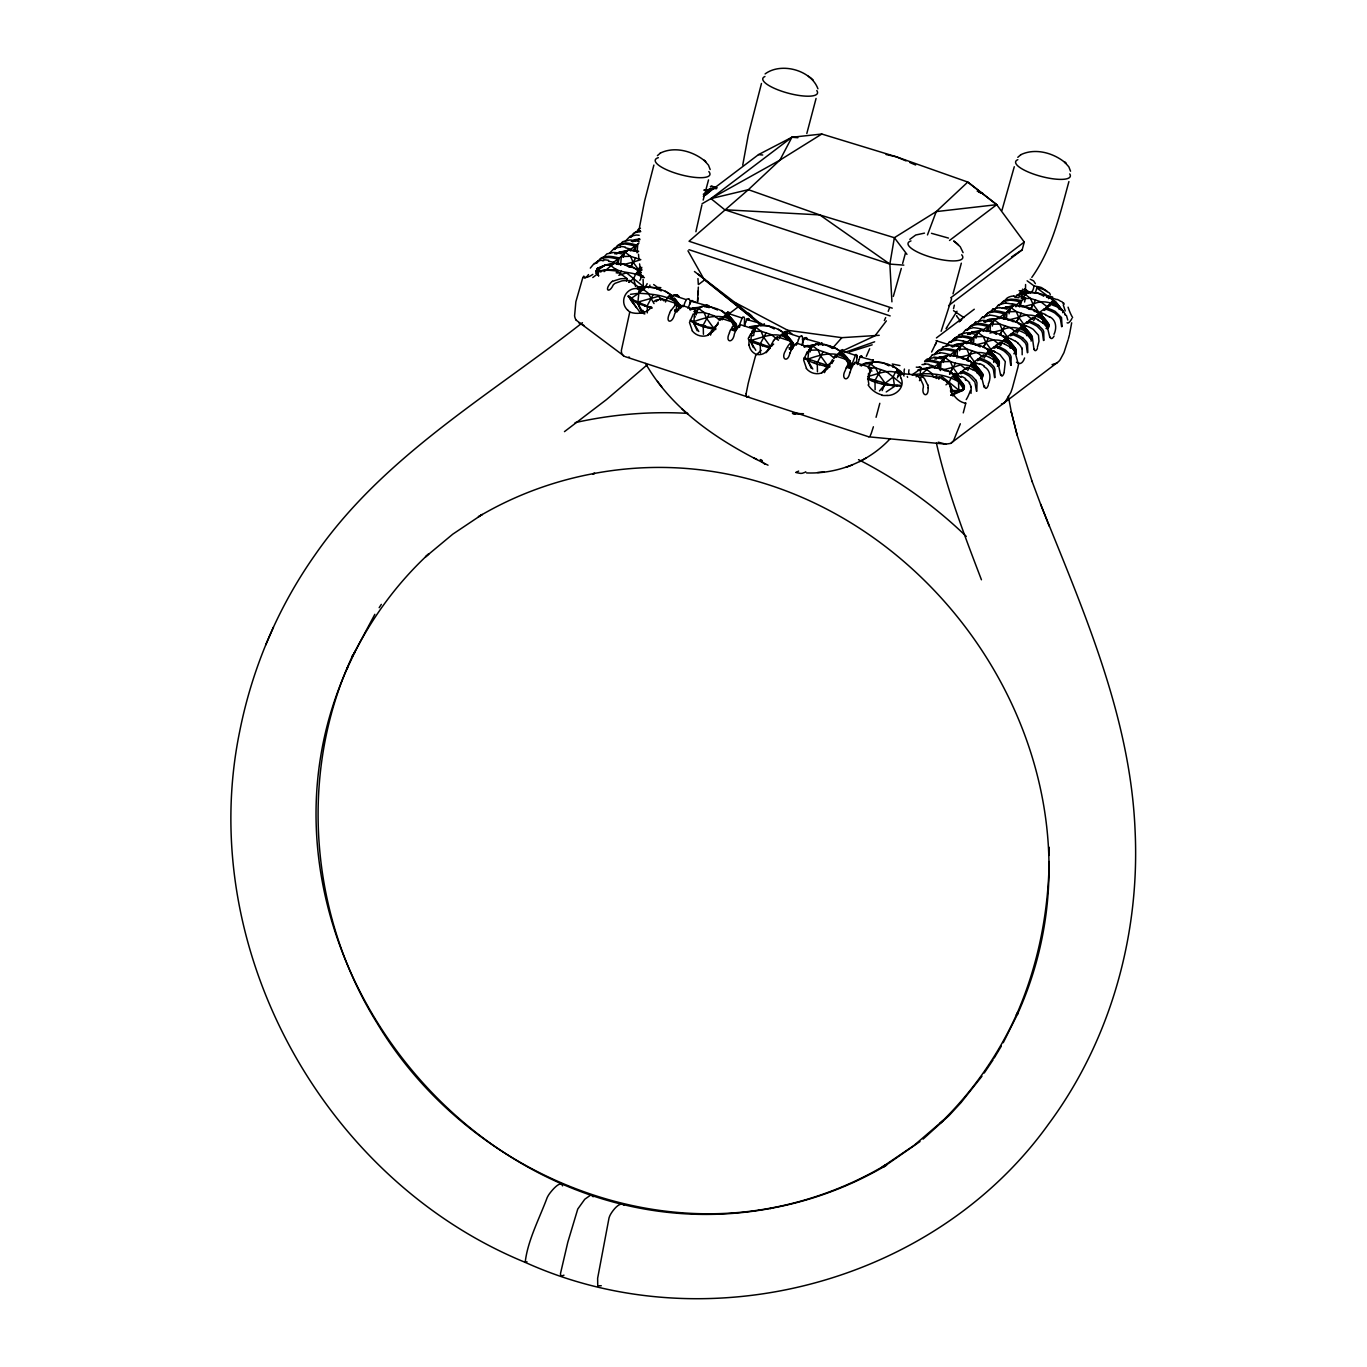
<?xml version="1.0" encoding="UTF-8"?>
<svg xmlns="http://www.w3.org/2000/svg" width="1367" height="1367" viewBox="0 0 1367 1367"><rect width="100%" height="100%" fill="white"/><g stroke="black" fill="none" stroke-linecap="round" stroke-linejoin="round"><path stroke-width="1.5" d="M697.922 297.921L697.495 301.987L698.332 287.087M1049.155 861.535C1048.301 914.164 1037.638 966.794 1016.382 1015.015L1017.27 1012.998C998.799 1054.333 972.484 1092.096 939.898 1123.52L943.23 1120.376L913.993 1145.443L882.125 1167.076L886.055 1164.701C847.147 1187.923 803.711 1203.336 758.907 1210.085L761.094 1209.761C610.605 1233.171 454.664 1152.654 377.241 1023.353C309.352 914.472 298.126 771.808 352.823 655.169L351.917 657.219L374.848 614.313M698.144 294.691L698.315 290.846M690.062 303.97L690.164 301.902A10.03 2.631 -71.7 0 0 690.027 300.484L688.968 298.98M901.007 385.357L890.122 384.657L867.874 378.181L868.865 384.4M620.618 265.352L621.284 256.569L625.3 252.348L628.222 250.127L637.552 250.93L628.222 250.127L614.825 253.869M637.09 252.861L637.757 244.078M642.08 313.282L637.757 303.525L638.833 293.256L645.737 286.916C655.562 287.138 665.439 290.009 673.042 296.4L665.319 291.154M697.204 330.763L693.701 323.039L694.778 312.718L701.732 306.242C715.761 306.037 729.551 312.787 736.608 325.192L735.378 329.464L732.268 330.37M753.337 347.594L750.722 341.801L751.799 331.48L758.736 325.004C772.782 324.799 786.572 331.549 793.629 343.954L793.287 346.432L789.272 349.132L792.382 348.226L793.424 346.552L791.305 342.502L792.057 341.647L777.362 336.812L776.148 337.854M802.668 339.289L802.634 345.168M811.229 368.287L807.726 360.563L808.803 350.242L815.757 343.766C829.786 343.561 843.576 350.311 850.633 362.716L849.403 366.988L846.293 367.894M922.212 377.053L922.469 373.533L929.406 367.108C943.452 366.886 957.259 373.601 964.333 386.007C964.384 392.021 955.003 390.706 950.988 390.176L949.159 382.264L951.295 377.446L954.217 375.224L956.763 376.506L964.333 386.007L964.128 388.587L963.103 390.244L951.569 395.388M940.411 370.542L941.094 361.759L948.049 355.335C962.078 355.147 975.867 361.93 982.907 374.353L980.925 378.762L982.565 376.814M956.883 358.069L957.583 349.269L964.521 342.844C978.567 342.673 992.339 349.439 999.38 361.862L997.397 366.288L999.174 364.459L998.183 360.563L991.844 352.344L984.12 347.081M973.509 343.818L974.056 336.778L981.01 330.353C995.039 330.165 1008.829 336.948 1015.869 349.371L1014.622 353.609L1015.835 351.285M989.998 331.327L990.545 324.287L997.5 317.862C1011.529 317.674 1025.318 324.457 1032.358 336.88L1031.111 341.118M1006.471 318.836L1007.018 311.796L1013.972 305.371C1027.95 305.285 1041.825 311.932 1048.831 324.389L1048.626 326.986L1046.849 328.798L1048.916 325.483M736.42 327.79L736.71 326.286M982.326 377.702L980.822 372.029L975.372 364.818L967.648 359.572L963.615 359.213L957.378 356.172L948.049 355.335L934.635 359.025M1015.664 351.951L1015.954 350.465M843.046 351.302L842.67 349.576M746.126 393.73L748.142 383.683A107.856 21.24 -71.8 0 1 749.338 378.932L754.738 358.752A114.042 22.47 -71.8 0 1 755.678 355.437L761.094 350.328M562.555 1185.89C560.795 1179.328 550.696 1191.631 548.509 1195.151A11.397 1.982 -67 0 0 547.193 1197.543C539.435 1218.475 527.525 1240.894 525.201 1262.356C704.654 1343.71 933.695 1284.655 1048.66 1123.947C1110.722 1040.219 1140.078 934.327 1135.088 830.606C1130.389 715.676 1082.698 609.272 1040.595 504.167L1049.292 526.312M680.698 306.977L680.407 308.464L680.612 305.9L674.307 297.989M598.558 275.792L596.2 270.563L600.506 267.351C613.407 260.072 630.204 263.575 641.311 272.751L633.587 267.488L629.572 267.146L623.318 264.087L613.988 263.267L604.111 271.64M742.742 165.082L748.33 134.701L761.47 83.472M856.989 357.18L856.545 362.067L857.707 364.305M639.414 227.674L644.592 201.086L653.887 165.065M1022.174 354.771L1022.123 349.081M729.055 314.359L728.867 312.154M891.916 301.834L889.866 264.087L894.36 237.704L936.241 211.595L967.785 182.067L996.731 204.674L1024.259 242.062L1022.174 249.853L948.595 305.61M873.086 361.742L873.359 359.794M965.854 403.009L963.257 412.885M695.888 231.724L701.886 205.033M971.014 393.388L971.202 387.391M773.654 344.091L770.475 346.637L767.81 346.364L749.099 339.614L748.86 345.168M660.757 300.347L661.098 298.809M720.734 319.588L720.956 318.614M726.441 314.256L726.68 313.265M953.517 308.72L954.354 305.149M721.315 310.429L726.253 315.094M784.145 333.275L784.385 332.284M776.917 338.64L777.259 337.171M834.639 357.812L835.032 356.223M898.119 376.079L898.717 373.618M672.906 295.631L672.274 298.228A5.656 2.854 -66.2 0 1 671.863 299.322M840.654 350.841L840.004 353.421M881.988 395.319L882.894 395.439A31.27 26.161 -60.1 0 0 887.098 395.405M893.112 365.365L892.685 367.091M892.839 366.476C883.663 361.418 870.13 360.17 860.014 365.536M616.654 271.537L616.295 272.99M641.106 277.228L640.764 278.492A5.331 5.041 -21.2 0 1 639.773 280.338M641.14 277.074L641.431 275.963M806.82 133.505L816.065 98.458M1069.524 334.488L1071.677 322.817M613.561 262.515L613.27 263.677M956.234 377.087L955.977 378.078A5.656 5.331 49.9 0 1 955.482 379.274M956.627 375.583L956.37 376.591M630.819 249.512L630.477 250.793M638.167 269.128L637.876 270.273M879.818 403.299L876.059 417.311M934.874 366.766L934.532 368.065M950.407 354.993L950.065 356.291M966.777 343.766L967.153 342.314M973.048 365.638A5.519 5.314 8.8 0 0 973.253 365.006L973.577 363.707M973.919 362.426L973.629 363.554M983.488 330.062L983.249 331.036M990.118 350.174L989.776 351.439M999.943 317.469L999.653 318.596M1006.334 339.033L1006.078 339.99A5.571 5.331 10.7 0 1 1005.719 340.998M1006.71 337.598L1006.368 338.862M1039.416 313.829L1039.757 312.565M1069.319 335.325L1068.413 338.657M703.168 200.078L704.483 195.088M989.657 351.917L989.435 352.72A5.605 5.365 28.7 0 1 989.23 353.37M1015.903 306.806L1016.382 305.029M1023.268 325.038L1022.636 327.431M626.462 281.004L627.094 278.629L616.79 270.991L610.929 270.427A37.148 35.781 -85.3 0 0 605.923 270.324M629.247 282.405L629.743 280.577L624.736 280.628A41.369 33.133 -53.4 0 0 621.831 280.901L615.167 283.277A9.996 7.877 -52.1 0 0 613.287 284.849C609.477 293.358 604.163 290.71 610.297 283.311A10.065 8.339 -55 0 1 612.484 281.226M639.619 273.212L640.029 271.708L633.075 262.122L630.495 256.295L625.3 252.348L619.576 251.887L616.346 253.732L619.935 252.895M649.957 285.088L649.906 285.259A5.656 4.579 -52.6 0 1 648.556 287.805M705.816 190.047L708.533 179.897M681.586 307.285L682.082 305.456L697.204 310.429L694.761 312.394M694.761 302.039L692.095 300.518A65.975 17.686 -70.6 0 0 691.48 300.672L689.669 303.952A5.656 1.589 -70.3 0 1 687.874 308.241M753.918 330.558L754.977 329.447L740.265 324.611L739.53 327.362M747.134 318.989L745.613 322.356M796.243 345.219L796.773 343.202L811.297 347.987L809.384 349.491M807.401 339.563A9.996 2.238 -70.3 0 0 807.367 339.084L806.564 337.683A40.685 8.834 -71.5 0 0 804.719 338.008L803.147 341.101M854.426 364.374L854.973 362.358L871.138 367.808M859.142 359.333L860.39 356.257A62.164 7.792 -73.1 0 1 860.868 355.916L861.449 355.745M871.599 364.305L872.283 361.947M950.988 390.176L950.578 391.697L958.421 391.714L963.103 390.244L963.496 388.724L954.217 375.224L949.023 371.277C941.504 370.303 934.43 365.297 926.501 368.612M952.867 391.509L953.107 390.637M956.797 391.526L957.037 390.637M951.039 395.234L958.421 391.714L958.814 390.193L958.472 381.188L952.748 376.335M960.796 383.956L961.189 382.435L959.754 381.786M960.01 391.15L960.232 390.279M962.026 384.571L962.248 383.7M963.137 384.708L963.94 387.527M962.351 390.415L962.59 389.544M963.598 386.365L963.838 385.494M963.769 389.356L964.418 387.1M1021.422 294.623A5.331 5.041 -20.9 0 1 1021.559 293.939L1022.106 292.384L1028.514 291.598M1019.85 293.102L1024.02 292.213M1021.73 295.016L1025.421 293.273L1025.575 284.524M1027.249 291.837L1021.61 294.93M1056.947 306.037L1059.989 307.558L1060.809 309.694L1059.579 309.079L1059.989 307.558C1051.206 293.649 1031.179 288.796 1016.399 295.289M1061.749 310.497L1061.048 308.822M1062.723 312.65L1063.133 311.129L1055.563 301.629L1047.823 296.4M596.166 263.096L601.275 258.363L608.127 257.406A41.147 39.592 26.4 0 1 612.177 257.85L617.969 258.978L617.183 261.917A5.639 5.434 20 0 0 617.115 264.429M618.038 253.049L624.018 254.382L619.336 257.936L618.55 260.875A5.656 5.434 29.2 0 0 618.909 264.6M614.21 249.443L617.149 245.992A10.013 9.347 53.7 0 1 619.183 244.796L624.531 243.992A42.531 39.831 56.9 0 1 631.776 245.189L635.074 246.009L634.288 248.931A5.656 5.348 53.6 0 0 634.117 250.845M638.987 243.036L636.441 244.966L635.655 247.905A5.656 5.28 58.6 0 0 635.621 250.759M628.444 296.622L628.683 295.733L634.339 300.484L652.059 308.19L637.757 303.525L631.093 299.663L627.931 296.126M630.033 298.399L630.272 297.51M632.545 300.296L632.784 299.407M641.789 267.317L641.396 268.769A5.656 5.434 29.2 0 1 638.081 272.341M635.894 302.227L636.133 301.355M639.944 304.14L640.183 303.252M644.54 305.952L644.78 305.063M649.479 307.575L649.701 306.686M670.907 310.599L674.563 306.003A46.41 12.406 -70.5 0 1 675.315 305.371L677.451 302.363L675.247 299.39M676.58 306.84L677.366 303.901L661.15 298.57L659.595 299.253M674.7 311.505L678.869 309.386M678.271 304.499L675.999 301.714M676.289 310.975L677.776 309.882M679.86 306.276L679.399 304.636L680.288 308.327M680.202 307.421L680.1 305.388M691.856 321.741L690.284 319.981L693.701 323.039L702.826 326.628L715.693 329.584M695.888 323.654L692.095 320.852M698.161 324.475L696.128 322.783M700.485 325.466L698.332 323.808M705.423 327.089L705.662 326.217L700.724 324.594M708.003 327.721L705.662 326.217M710.567 328.49L710.806 327.602L715.932 328.695M710.464 335.12L713.454 327.892L718.239 324.047M733.071 323.125L733.464 321.604L729.055 315.674L726.509 314.41L723.57 316.648L722.152 319.861M720.084 319.417L721.041 318.272L735.549 323.056L734.763 325.995A5.656 1.077 -71.9 0 0 734.267 329.669M733.583 329.943L736.591 327.123M734.626 329.635L734.865 328.746M736.215 326.713L736.112 324.663L736.471 327.174M735.378 329.464L735.771 327.943L726.509 314.41M736.044 328.541L736.283 327.67M742.418 317.434L739.086 325.842A39.335 6.972 -72.2 0 0 736.881 328.729L735.275 331.788A9.996 1.623 -71.4 0 0 734.387 333.873C733.02 344.006 724.544 342.485 729.5 332.813M749.099 339.614L750.722 341.801L770.065 348.158L770.475 346.637L763.538 337.051L760.992 331.224L755.797 327.243L750.073 326.747L759.42 325.671M752.909 342.416L753.149 341.545M757.506 344.228L757.728 343.356M762.427 345.851L762.666 344.98M767.57 347.252L767.81 346.364M790.075 341.87L790.485 340.366L786.059 334.437L778.336 329.191M791.715 342.929L791.271 344.587M792.245 343.322L789.032 339.7M791.63 348.397L791.869 347.508M792.894 344.313L792.433 342.656M792.382 348.226L792.792 346.705L790.792 343.681L792.792 346.705M793.219 345.475L793.116 343.425M793.065 347.303L793.714 345.048M801.865 336.077A40.344 8.732 -71.4 0 0 800.02 336.453L798.379 339.734M806.103 358.376L829.957 366.219L829.718 367.108L816.851 364.152L807.726 360.563L804.309 357.505M809.913 361.178L810.153 360.307M814.51 362.99L814.749 362.118M819.448 364.613L819.687 363.742M824.591 366.014L824.831 365.126M824.489 372.644L827.479 365.399L833.853 360.29M847.096 360.632L847.489 359.128L843.08 353.199L835.34 347.953L831.324 347.611L825.087 344.587L818.167 344.467M847.608 367.467L850.735 363.81M833.494 357.932L835.117 355.83L850.257 360.803L849.471 363.742A5.656 0.871 -72.1 0 0 848.787 367.552M848.651 367.159L848.89 366.271M849.403 366.988L849.796 365.467L840.534 351.934L837.595 354.173L836.177 357.385M850.445 365.314L850.137 362.187M850.069 366.066L850.308 365.194M857.16 355.471L855.998 354.463A65.975 8.236 -72.9 0 0 855.674 354.702L850.616 367.928M867.874 378.181L867.635 379.069L874.572 382.042L884.791 384.81L900.768 386.229M905.381 253.305L902.647 263.421M872.231 380.88L872.471 379.992M877.153 382.504L877.392 381.615M882.296 383.888L882.535 383.016M882.159 390.62L885.201 383.29L893.164 376.95L895.3 372.166L898.222 369.996L903.245 374.49M887.422 384.998L887.661 384.127M892.326 385.784L892.566 384.896M896.837 386.195L897.077 385.323M920.674 377.822L921.324 375.447L939.419 377.172L942.461 379.137M961.326 263.182L953.021 293.802M938.155 366.236L938.873 363.502L935.934 362.614A61.071 55.107 69.4 0 0 932.926 361.879L929.799 361.366A24.486 22.094 69.4 0 0 928.945 361.298L924.588 361.691L926.023 359.965M940.103 358.513L944.119 359.521L940.257 362.46L939.471 365.382A5.639 5.007 70.9 0 0 940.035 369.774M934.191 354.685L936.463 352.037A10.065 9.501 40.6 0 1 938.907 350.516L944.324 349.627A41.762 39.609 48.5 0 1 951.671 350.755L954.781 351.439L953.995 354.361A5.656 5.383 46.2 0 0 953.858 356.257M956.763 346.124L960.557 347.064L956.148 350.413L955.362 353.335A5.656 5.331 52.2 0 0 955.379 356.172M1014.28 166.74L1001.96 210.347M960.574 373.721L961.069 371.892L966.127 374.319A41.147 37.131 69.5 0 1 969.511 376.318L974.859 382.008L976.482 391.252M961.702 373.601L962.436 370.85L967.135 367.296L972.706 369.756M961.035 336.914A41.403 38.977 53.9 0 1 968.297 338.145L971.39 338.862L970.604 341.784A5.656 5.348 51.8 0 0 970.45 343.681M959.583 334.505L966.572 332.779A38.959 36.994 55 0 1 972.962 333.719L976.961 334.642L972.757 337.82L971.971 340.742A5.656 5.28 57 0 0 972.074 343.903M977.695 360.751L978.191 358.906L981.421 360.187M967.101 329.977L970.006 326.576A9.996 9.415 48.3 0 1 972.04 325.397L977.439 324.543A41.523 39.216 51.9 0 1 984.736 325.688L987.828 326.405L987.042 329.327A5.656 5.383 47.9 0 0 986.906 331.532M978.909 360.256L979.558 357.881L983.625 354.805L989.571 357.402M988.409 328.285L989.195 325.363L993.331 322.219L989.435 321.313A39.916 38.396 53.6 0 0 982.856 320.339L975.782 322.219M994.048 348.346L994.544 346.517L997.739 347.816M983.659 317.674L986.786 313.863A10.013 9.347 53.4 0 1 988.802 312.684L994.151 311.881A41.283 38.669 56.9 0 1 1001.362 313.094L1004.437 313.812L1003.651 316.734A5.656 5.348 53.5 0 0 1003.549 319.28M995.261 347.867L995.911 345.492L1000.183 342.246L1004.181 343.903M1006.334 308.549L1010.093 309.523L1005.787 312.787L1005.001 315.709A5.656 5.28 58.6 0 0 1005.172 319.195M1010.589 335.821L1011.084 333.992L1014.28 335.274A42.65 40.275 51.9 0 1 1021.012 338.726L1025.096 342.724A10.082 9.381 52.8 0 1 1026.344 345.509L1027.352 352.737M1009.512 300.176A40.685 39.13 26.3 0 1 1017.099 301.167L1020.329 301.765L1019.543 304.687A5.639 5.434 20 0 0 1019.423 306.909M1011.751 335.513L1012.434 332.95L1016.775 329.669L1021.405 331.549A37.866 36.191 49.5 0 1 1026.805 334.334M1021.935 297.015L1025.626 297.75L1021.696 300.723L1020.91 303.645A5.656 5.434 29.2 0 0 1021.029 306.789M1026.942 323.432L1027.437 321.587L1030.598 322.92A43.026 40.292 56.9 0 1 1037.263 326.405L1041.295 330.455A10.065 9.279 57.3 0 1 1042.508 333.258L1043.517 340.503M1050.3 294.691A10.065 8.134 -48.2 0 0 1049.326 292.88L1043.089 289.223A45.897 36.704 -53.2 0 0 1041.5 288.796L1036.784 287.941L1035.998 290.863A5.656 4.579 -52.3 0 1 1034.819 293.153M1028.052 323.313L1028.804 320.561L1032.974 317.4L1038.236 319.741M1068.909 181.589C1059.852 214.602 1052.077 249.102 1031.795 277.416M1044.046 310.463L1044.542 308.634L1050.044 310.685A37.866 36.431 26.3 0 1 1054.88 313.06L1059.186 316.888A10.167 9.672 30.7 0 1 1060.519 319.605L1061.629 326.713M1045.379 309.591L1045.909 307.592L1049.822 304.619M596.097 271.401L597.413 268.257L605.342 264.976L612.536 264.361M598.678 275.844L596.166 272.494L596.576 270.991L605.342 264.976L611.066 265.471C618.978 274.357 631.964 270.854 641.226 276.51M597.003 269.777L597.413 268.257L600.506 267.351M598.25 274.818L596.678 273.007L596.747 269.145M597.926 268.957L598.165 268.069M597.379 273.793L596.918 272.136M623.215 257.338L623.882 254.928M639.636 287.053L637.381 287.771L643.327 286.455L643.088 279.244M641.55 286.899L639.466 287.719M644.523 287.412L644.746 286.54M706.329 194.336L707.081 191.636M688.78 298.929L687.652 298.929A62.164 16.626 -70.5 0 0 686.764 299.134L684.952 302.397A5.656 1.333 -70.6 0 1 683.244 306.669M916.18 376.831L916.676 375.002L898.785 373.311L899.657 374.917M920.521 378.386L920.572 378.198A5.656 3.007 -85 0 1 919.444 380.675M943.315 362.46L943.931 360.187M954.354 376.796L957.139 376.694M979.37 372.285L979.78 370.765L978.328 370.098M981.523 373.721L980.822 372.029M982.172 374.712L981.711 373.054M981.66 378.591L982.07 377.087L972.826 363.537L969.904 365.758L967.768 370.577M982.497 375.874L982.412 373.823M982.702 376.933L982.993 375.447M995.842 359.794L996.253 358.274L994.8 357.624M997.073 360.427L997.295 359.538M998.645 362.221L998.183 360.563M998.132 366.117L998.542 364.596L989.298 351.046L986.376 353.267L984.24 358.103M998.969 363.383L998.884 361.349M998.799 365.211L999.465 362.956M1011.05 346.005L1012.725 345.783L1015.869 349.371L1015.715 351.353M1014.673 348.072L1015.459 350.892M1013.887 353.78L1015.032 352.105L1010.025 344.552L1005.787 338.555L1000.61 334.59M1015.134 349.73L1015.356 348.841M1015.288 352.72L1015.527 351.832M1027.13 280.799L1034.136 285.976L1033.349 288.915A5.656 4.409 -53.7 0 1 1030.325 292.948L1024.652 288.779M1028.804 334.812L1027.779 332.625L1030.274 334.556L1028.804 334.812L1029.214 333.292L1024.806 327.345L1017.099 322.099C1009.564 321.091 1002.524 316.067 994.561 319.348M1030.274 334.556L1031.521 339.614L1022.277 326.064L1019.355 328.285L1017.202 333.104M1031.607 337.239L1031.162 335.581M1031.948 338.401L1031.846 336.35M1033.999 349.491L1032.444 337.974M1045.277 322.322L1045.687 320.801L1041.278 314.871L1033.572 309.608L1029.539 309.267L1023.285 306.208L1013.972 305.371L1002.148 308.412M1044.251 320.151L1046.746 322.065L1048.626 326.986M1047.447 323.757L1046.746 322.065M1048.079 324.748L1047.635 323.09M1047.583 328.644L1047.993 327.123L1038.749 313.573L1035.827 315.794L1033.691 320.63M1048.421 325.91L1048.318 323.876M1048.25 327.738L1048.489 326.867M639.107 291.017L639.841 288.437M920.452 370.542L921.17 368.013M901.297 268.428L893.317 296.4M960.283 348.038L959.754 350.003A5.588 5.4 24.9 0 0 959.634 350.67M966.896 368.167L966.589 369.278M976.79 335.274L976.209 337.41A5.588 5.383 20.7 0 0 976.021 338.23M983.129 356.616L983.386 355.642M993.16 322.868L992.579 325.004A5.553 5.365 3.2 0 0 992.374 326.047M999.943 343.1L999.636 344.228M1009.923 310.155L1009.29 312.462A5.622 5.434 23.1 0 0 1009.085 313.778M1016.552 330.524L1016.228 331.651M1032.427 319.365L1032.786 318.067M696.367 313.351L697.102 310.839M1025.404 298.536L1024.823 300.689A5.656 5.314 -1.4 0 0 1024.618 302.004M1049.719 306.242L1050.044 305.063M1022.226 291.427L1021.798 292.982M1068.105 339.785L1063.97 352.652L1060.126 359.829A12.576 11.876 -21.5 0 1 1056.435 363.195L1053.718 364.22M870.301 370.594L870.95 368.406M657.254 288.266L656.997 289.189M1046.934 296.109L1046.575 297.374M951.62 298.724L941.145 331.275M960.335 423.787L953.636 440.55A12.576 9.945 83.9 0 1 950.595 443.421L945.674 444.138L938.258 442.19M938.804 379.291L939.317 377.548M704.723 306.105L704.535 306.755M754.874 329.806L754.123 332.352A5.588 1.863 -68.9 0 0 753.849 335.257M760.975 324.765L760.633 325.893M873.393 426.777L871.497 432.655A12.593 2.136 -77.8 0 1 870.181 435.748M818.235 345.185L818.543 344.211M811.195 348.312L810.426 350.892A5.536 2.392 -66 0 0 810.118 351.985M868.455 375.224L869.839 371.499M1027.796 352.447L1027.574 343.937A9.996 9.501 51.9 0 0 1026.463 341.699L1023.131 338.298M728.867 315.128L728.44 316.204M849.83 372.371C848.172 383.05 840.397 379.052 845.302 370.337A10.03 1.418 -73.8 0 1 846.088 368.236L848.036 364.135A40.378 5.041 -72.9 0 1 848.975 362.614L850.257 360.803M888.225 311.368L889.49 307.934M1004.147 372.097L1005.309 361.623L999.995 354.685A37.866 35.149 55.5 0 0 994.715 351.832L990.204 349.798L994.544 346.517M927.475 234.919L936.241 211.595L996.731 204.674L967.785 182.067L896.41 156.829L821.789 134.034L791.903 137.264L758.514 154.608L703.322 196.438M872.83 360.256L859.826 356.77M988.29 384.127C991.126 378.249 990.648 369.961 984.086 366.732M582.41 322.697C489.762 395.439 383.426 456.014 315.059 554.865C277.843 607.614 252.177 668.309 239.652 731.601C195.413 946.716 322.68 1179.413 525.201 1262.356L526.996 1261.758M1054.008 334.334C1056.862 328.439 1056.418 320.151 1049.873 316.888M1037.399 347.269L1038.971 341.323L1038.527 335.599A9.091 9.073 -76.1 0 0 1038.356 335.103L1033.315 329.43A34.278 32.261 48.4 0 0 1029.402 327.209L1023.37 324.68L1027.437 321.587M955.823 339.477L958.882 335.035M850.804 369.808L853.264 364.818A46.41 5.81 -73.1 0 1 853.726 364.1L854.973 362.358M789.989 352.703C788.161 363.4 780.215 359.401 785.512 350.67A9.996 2.324 -72.2 0 1 786.435 348.602L788.195 345.68A39.335 8.51 -71.4 0 1 790.707 342.861L791.92 341.767M669.693 313.094C664.704 323.398 672.479 323.945 674.597 314.154A10.03 2.529 -69.7 0 1 675.64 312.154L678.476 308.327M866.336 356.326L869.668 348.739M273.434 627.214L265.676 644.985M1044.781 309.95L1053.017 300.347L1059.288 309.335M1062.056 326.474L1061.527 317.537L1055.153 311.42A41.147 39.558 26.2 0 0 1051.445 309.66L1045.909 307.592M628.923 282.337L633.707 278.509L635.843 273.673L638.765 271.452L643.02 277.45M779.156 338.623L780.591 335.411L783.53 333.172L787.785 339.153L793.629 343.954M1043.927 340.263L1043.756 331.685A10.013 9.449 57.2 0 0 1042.662 329.43L1038.595 325.431M665.473 302.022L667.609 297.237L670.531 295.067L679.792 308.583L674.785 301.03L669.078 296.161M884.329 320.579L885.662 317.622M870.694 370.918L871.958 370.987M931.611 352.037L937.13 340.759M935.37 344.638L936.053 343.134M1017.509 1014.16L1003.241 1042.696M730.559 330.233L732.456 326.781M1018.364 1012.349L1017.424 1014.331C1140.129 742.947 885.731 417.858 592.629 473.751L594.833 473.375C553.84 480.808 514.197 495.486 478.382 516.777L482.226 514.453L452.75 534.189L425.496 556.882L428.794 553.806C398.258 582.137 372.986 616.004 354.309 653.204L355.266 651.188L346.671 669.488L347.611 667.506C224.923 938.89 479.304 1263.979 772.423 1208.086L770.219 1208.462C811.195 1201.029 850.838 1186.351 886.653 1165.06L882.809 1167.401L920.008 1141.548M621.284 256.569L630.495 256.295L640.781 259.662L633.075 262.122L630.597 267.231L635.638 257.987M966.332 369.449L960.574 364.921L952.867 367.364L949.552 374.182L955.448 363.229L969.904 365.758L982.907 374.353M999.38 361.862C991.776 353.848 979.695 349.559 969.34 354.89L966.845 359.982L971.92 350.738M1015.869 349.371C1008.248 341.357 996.184 337.068 985.829 342.382L983.334 347.491L988.392 338.247M1032.358 336.88C1024.737 328.866 1012.657 324.577 1002.319 329.891L999.824 335L1004.882 325.756M1048.831 324.389C1041.21 316.375 1029.129 312.086 1018.791 317.417L1016.296 322.509L1021.354 313.265M1063.218 312.223L1063.133 311.129C1055.495 303.132 1043.397 298.86 1033.042 304.226L1030.581 309.335L1035.605 300.074M832.452 359.675L827.616 368.782L820.969 373.174A14.217 13.926 75.2 0 1 806.308 368.475M939.983 350.806L942.786 347.218A9.159 7.484 4.6 0 1 943.35 346.945M797.884 137.725L791.903 137.264L779.908 160.144L748.381 189.671L689.036 241.258L892.258 308.139M770.92 345.338L773.483 340.844M718.324 322.116L713.523 331.156L706.91 335.599A14.217 13.773 82.2 0 1 692.283 330.917M791.151 350.174L793.253 346.774M972.467 326.183L975.081 322.749M946.032 328.729L946.648 327.619M770.287 346.517L766.887 351.097A11.226 10.816 65 0 1 757.045 354.463L756.635 354.343M603.086 257.85L606.948 253.835L613.236 252.536A35.098 34.175 64.6 0 1 618.055 252.912M946.767 327.431L957.003 311.232M750.944 334.676L751.577 333.633M619.678 245.24L622.378 242.027A9.091 7.758 7.6 0 1 622.737 241.686L629.811 239.994A34.278 32.586 52 0 1 634.185 240.507L639.09 241.515M994.134 1058.109L1001.293 1046.165M989.998 312.547L992.22 309.779A9.774 8.441 18.8 0 1 992.835 308.976M984.24 317.742L984.838 316.768M614.86 249.46L618.106 245.291A10.065 9.432 63.8 0 1 620.533 243.753L625.881 242.95A43.026 40.275 56.8 0 1 633.143 244.163L636.441 244.966M630.375 237.192L633.331 233.723A9.996 9.415 48.6 0 1 635.365 232.527L639.824 231.672M631.024 237.209L634.271 233.039A10.082 9.535 59.2 0 1 636.732 231.484L640.269 230.681M950.748 342.365L953.243 339.324A10.082 9.449 46.2 0 1 955.67 337.82L961.035 336.965M951.381 342.382L951.979 341.442M709.114 314.137L703.236 325.124L703.424 334.266M766.118 332.899L760.257 343.886L760.428 353.028M823.139 351.661L817.261 362.648L817.449 371.79M935.096 377.702L936.822 374.951M967.733 329.994L970.963 325.893A10.082 9.535 59.9 0 1 973.389 324.355L978.806 323.518M596.798 263.13L600.113 258.91A10.167 9.842 34.5 0 1 602.642 257.304L608.247 256.33A37.866 36.413 26.3 0 1 613.595 256.825L619.336 257.936M619.661 273.896L621.387 271.144M653.153 294.691L647.292 305.593L647.292 312.906M880.844 369.62L874.983 380.522L875.119 389.749M934.874 354.634L938.223 350.67A10.013 9.518 52.2 0 1 940.257 349.474L945.691 348.602A41.283 39.13 48.3 0 1 953.038 349.73L956.148 350.413M994.339 309.933L998.115 305.302M379.172 607.683L381.325 604.368M985.129 316.307L987.743 313.163A10.065 9.432 64.4 0 1 990.152 311.642L995.518 310.856A41.762 39.096 56.8 0 1 1002.729 312.052L1005.787 312.787M1004.437 301.458L1006.522 298.963M999.072 305.542L1003.07 301.646L1009.512 300.227M984.257 1072.992L993.108 1059.818M625.078 241.481L630.084 236.303L636.356 235.021A37.866 35.713 45.1 0 1 639.158 235.278M609.357 253.408L614.347 248.23L620.447 247.068M636.851 231.792L638.423 229.912M945.93 346.295L949.296 342.297M962.129 334.009L965.495 330.011M978.413 321.672L982.053 317.452M590.305 268.103L594.286 263.353M952.252 340.998L954.986 337.957A9.996 9.432 57.4 0 1 957.02 336.76L962.402 335.94M929.184 358.632L931.952 355.454M1000.627 304.192L1002.78 301.782A10.167 9.842 34.6 0 1 1005.292 300.159L1010.897 299.185A24.486 23.547 26.3 0 1 1011.802 299.202L1015.203 299.51A61.071 58.713 26.2 0 1 1018.483 300.056L1021.696 300.723M981.967 1076.222L961.052 1102.588L948.971 1115.643L923.101 1139.104M994.886 377.548L994.971 369.312A10.065 9.672 46.6 0 0 993.706 366.527L989.52 362.614M886.38 320.886L875 335.821L842.465 350.943M976.773 391.235L976.978 382.931A10.167 9.347 70.2 0 0 975.816 380.077M909.841 239.328L915.736 235.004L924.502 233.125M651.717 307.182L647.001 311.403M753.661 330.848L752.534 332.249A26.4 4.391 -70.9 0 0 751.918 333.189M774.474 339.58L775.841 338.145M879.494 390.945L884.791 384.81M707.798 335.445L713.061 329.396M766.135 352.703L770.065 348.158M821.823 372.969L827.069 366.92M807.384 351.422L803.625 359.982L806.462 368.355M693.274 313.88L689.481 322.509L692.368 330.848M832.315 348.431L841.884 337.666L879.22 335.308M657.424 155.633L660.466 153.001M1017.8 157.325L1020.841 154.676M705.833 194.815L712.788 188.39L716.513 188.714M867.84 366.8L873.428 361.845L882.757 362.699L888.977 365.775L887.884 364.391M735.549 323.056L734.369 324.304A40.207 7.108 -72.1 0 0 732.473 326.696M740.265 324.611L739.342 325.568A16.9 3.896 -66.9 0 1 733.806 330.797M1010.982 365.365L1011.136 357.06A10.082 9.637 52.8 0 0 1009.905 354.258L1005.77 350.311A42.65 40.139 53.8 0 0 999.072 346.842M765.11 73.921C781.018 62.011 811.092 69.922 817.927 88.804M890.31 438.568C869.036 461.653 837.886 474.059 806.581 472.931M795.423 344.381L796.619 343.322M959.19 321.877L960.369 320.818M656.109 301.56L657.1 300.757M647.48 364.613L606.367 399.677L564.468 431.63M1004.967 402.24L1010.794 392.517A107.856 101.688 52.8 0 0 1012.417 387.801L1017.834 367.62A114.042 107.532 52.8 0 0 1018.5 364.288L1018.723 363.041L1016.399 362.272M960.659 320.544L961.804 319.519M709.063 189.449L710.054 188.646M945.981 384.828L949.159 382.264L958.814 390.193M597.311 274.084L592.782 277.518M708.721 189.723L707.32 190.833M583.282 277.125L582.94 277.364A24.726 12.542 -61.5 0 0 592.817 274.374M1047.959 307.387L1040.748 301.765L1030.462 298.399L1021.269 298.655L1028.206 292.23L1037.536 293.034L1043.79 296.058L1042.679 294.708M1012.725 345.783L1008.316 339.836L1005.787 338.555L1002.865 340.776L1000.729 345.612L993.536 339.939L983.266 336.538L978.088 332.574L972.347 332.078L967.597 334.044M614.056 261.934L617.969 258.978M635.074 246.009L630.905 249.17L625.385 247.769M703.304 194.302L704.518 193.379M704.757 193.191L706.722 191.705M621.079 264.6L622.258 263.694M637.398 252.229L638.697 251.238M702.074 203.751L710.96 198.608L791.903 137.264M640.457 267.163L638.252 268.838L641.789 270.102M698.469 284.575L705.218 279.449M729.875 313.18L738.334 306.772M949.518 240.455L996.731 204.674M950.68 297.835L1024.259 242.062M936.429 337.922L974.278 309.232M938.873 363.502L934.943 366.476L931.611 365.467M954.781 351.439L950.492 354.702L946.648 353.814A38.293 37.046 52.9 0 0 939.949 352.686M971.39 338.862L967.238 342.006L963.308 340.998M987.828 326.405L983.625 329.584L979.643 328.61M1004.437 313.812L1000.029 317.161L996.082 316.204A37.49 35.149 47.7 0 0 989.605 315.111M1020.329 301.765L1016.467 304.704L1012.281 303.713M957.156 374.848L961.069 371.892M978.191 358.906L974.005 362.084L979.473 364.288M1011.084 333.992L1006.796 337.222L1010.674 338.828M1044.542 308.634L1039.86 312.172L1045.567 314.547M951.329 442.891L1057.323 362.563M632.562 241.805L639.517 238.695M1016.057 296.383L1019.56 293.973L1026.754 293.341M930.073 367.774L920.76 368.851L912.011 374.883C929.816 372.046 950.304 373.994 964.333 386.007M861.278 365.946L864.764 363.554L871.975 362.921M985.334 321.98L988.837 319.57L998.149 318.528M968.844 334.471L972.347 332.078L981.01 330.353L990.323 331.19L996.56 334.231L995.466 332.882M952.372 346.962L955.875 344.569L964.521 342.844L973.851 343.681L980.071 346.722M918.094 376.489L922.469 373.533M886.209 391.953L894.565 386.365L893.164 376.95L885.97 371.311L875.717 367.928L870.523 364.015L864.764 363.554L861.535 365.45M680.612 305.9C669.676 295.204 653.187 294.127 638.833 293.256L631.503 298.143L631.093 299.663L640.149 312.633M1011.529 256.945L1022.174 249.853M727.5 312.445L726.748 312.975L741.683 317.896M841.474 349.952L840.739 350.482L855.11 355.215M682.082 305.456L680.082 306.892A40.378 10.833 -70.6 0 0 678.476 308.31M965.427 403.299L965.529 403.231A24.726 19.668 -86.5 0 1 953.79 395.131M582.855 277.433L575.866 301.782L574.584 315.811A12.576 11.876 -21.5 0 0 576.139 320.186M612.519 281.312L620.396 278.817A45.897 36.704 -53.1 0 1 622.139 278.68L627.094 278.629M821.789 134.034L779.908 160.144L710.96 198.608L724.749 209.749L889.866 264.087L903.826 265.13M932.807 354.771L939.949 352.959M982.565 317.076L989.623 315.316M966.247 329.447L973.27 327.704A38.959 36.465 50.9 0 1 979.643 328.644M950.031 341.733L956.985 340.041A39.916 36.704 52.3 0 1 963.291 341.118M658.04 300.108L659.287 299.407M943.264 346.859L950.219 345.168A37.49 35.491 58.4 0 1 956.558 346.261M993.006 309.164L999.892 307.524M926.946 359.231L933.866 357.573M660.261 153.121C674.956 145.825 693.992 151.395 705.782 161.819L704.056 160.195L708.482 165.168L710.174 169.525M1020.636 154.796C1035.332 147.516 1054.384 153.087 1066.157 163.51L1064.449 161.887L1068.857 166.859L1070.549 171.217M761.932 323.774L746.399 319.434M632.818 241.241L639.653 239.071M563.973 1275.189L561.564 1276.043L560.59 1274.915A11.397 2.238 -71.8 0 1 560.521 1273.395L567.801 1242.244L577.763 1209.043L584.768 1199.252L590.698 1195.066L593.039 1195.869A11.397 2.238 -71.8 0 1 593.141 1196.808M967.528 334.437L972.347 332.078L979.541 331.463M936.156 358.872L939.402 357.043L946.579 356.445M865.943 458.133L859.758 461.568M601.275 1285.749L597.738 1285.766L597.635 1278.282L609.033 1217.894A11.397 2.495 -76.6 0 1 610.007 1215.383C612.177 1211.042 619.815 1200.756 624.258 1205.113M600.557 271.965L601.446 271.555M1045.994 328.439L1047.088 327.926M950.817 395.029L958.421 391.714M631.315 241.378L636.048 239.396L639.876 239.703M917.599 370.167L927.954 368.219M814.288 344.894L803.933 346.825L816.424 344.433L812.852 345.253M984.086 321.553L988.837 319.57L996.03 318.972M951.124 346.535L955.875 344.569L963.069 343.954M785.461 331.515L784.521 331.942L799.165 336.812M713.044 330.182L711.421 330.746M712.685 186.971L713.352 186.749A16.284 10.885 76.6 0 1 716.359 187.211M597.328 261.49L598.216 261.2M852.461 464.934L845.968 467.326M845.062 352.31L874.641 341.801M925.151 360.922L930.329 360.256M785.598 331.463L787.7 331.668M819.875 342.844L803.881 338.367M984.018 321.946L990.972 320.168M705.902 305.337L690.455 301.03M936.173 378.488L941.966 376.626L949.159 382.264M618.807 275.297L626.53 272.853L643.327 286.455M849.505 351.934L872.163 344.826M677.605 310.548L678.63 310.258M624.172 264.429L633.041 262.122M694.111 321.518C708.157 316.546 725.484 311.727 736.608 325.192M751.132 340.28C763.076 337.581 776.576 330.216 787.785 339.153L782.061 334.283M808.136 359.043C822.182 354.07 839.509 349.251 850.633 362.716M1022.379 306.977L1033.025 304.209L1030.462 298.399L1025.284 294.452L1019.56 293.973M638.167 302.004L658.279 296.383L664.037 300.894M867.635 376.472C878.383 374.165 890.481 367.433 900.682 375.019M1008.111 320.134L1018.757 317.4L1024.567 325.414M989.862 333.07L1002.284 329.891L1008.094 337.888M975.149 345.116L985.812 342.382L991.605 350.396M958.66 357.607L969.323 354.873L975.115 362.887M943.965 369.637L952.85 367.364L958.643 375.361M1053.359 364.323L1052.043 364.596M710.96 198.608L748.381 189.671L819.756 214.909L894.36 237.704L906.97 254.365M1018.125 295.409L1028.873 292.897M693.445 308.976L689.857 309.813L693.069 307.985L702.399 306.909M941.538 357.641L945.11 356.821M575.08 422.659C611.972 414.372 650.043 411.194 687.806 413.381M709.866 190.594L704.142 190.098L713.437 189.039M638.816 288.283L645.737 286.916L655.066 287.771L661.286 290.846L660.193 289.462M732.49 329.498L733.754 329.276M846.515 367.022L847.779 366.8M636.8 288.522C625.659 287.907 619.012 301.834 627.538 310.07M637.005 288.488L639.927 288.112L629.743 280.577M674.563 295.016L673.094 295.272L685.738 299.476M630.443 294.332L638.833 293.256M596.576 270.991L616.244 269.453L617.935 273.332M640.662 268.906L638.936 269.026M675.025 294.964L676.152 294.93M887.098 395.49C895.727 395.781 905.159 387.339 901.212 378.471M619.576 251.887L626.769 251.238M644.284 287.993L637.107 288.625L642.832 289.086L648.026 292.999L654.041 303.577M700.263 307.37L689.908 309.301L693.069 307.985L698.793 308.481L703.988 312.462L714.24 315.828L719.999 320.356M750.09 326.747L757.267 326.132M817.586 472.486L824.267 471.94M704.142 190.098L711.318 189.5M1012.503 306.481L1005.309 307.097L1011.033 307.592L1016.228 311.556L1026.497 314.957L1032.239 319.485M694.778 312.718L703.988 312.462L706.534 318.289L713.454 327.892M751.799 331.48L760.992 331.224L771.244 334.59L778.438 340.246M808.803 350.242L818.013 349.986L828.265 353.352L834.024 357.881M868.353 368.133L875.717 367.928L878.28 373.721L885.201 383.29M1007.018 311.796L1016.228 311.556L1018.757 317.4M990.545 324.287L999.755 324.047L1010.025 327.448L1015.766 331.976M974.056 336.778L983.266 336.538L985.812 342.382M957.583 349.269L966.777 349.029L977.046 352.43L982.805 356.958M941.094 361.759L950.304 361.52L955.448 363.229M1005.975 302.91L998.867 304.704A9.654 8.561 -65.3 0 0 998.252 305.473M602.488 260.687L603.667 260.721M629.452 357.18L628.649 357.146M796.893 413.603L803.471 413.705M705.868 306.96L711.062 307.062L715.744 309.335M761.146 325.705L768.083 325.824L774.32 328.849L773.209 327.516M794.842 413.483L799.712 413.654M724.749 209.749L819.756 214.909L889.866 264.087M675.093 310.001L676.511 310.087M1020.09 292.23L1022.106 292.384M1019.133 290.71L1022.345 291.017L1021.525 290.419M1034.084 311.386L1034.546 311.42A5.741 3.862 12.4 0 1 1036.442 311.813L1036.887 312.018M945.776 444.138L868.916 436.842M920.76 368.851L926.484 369.329L931.679 373.259L933.388 377.155M807.094 345.509L812.818 346.005L818.013 349.986L820.559 355.813L827.479 365.399M939.402 357.043L945.127 357.556L950.304 361.52L952.85 367.364M758.514 154.608L762.718 155.001M899.947 365.587L892.258 364.015M916.266 367.142L921.273 367.62L919.325 366.749M637.364 271.435L640.029 271.708M1023.798 293.102L1025.421 293.273M987.213 321.587L985.59 321.399L988.837 319.57L994.561 320.083L999.755 324.047L1002.284 329.891M969.118 333.89L970.724 334.078M954.251 346.569L952.628 346.398L955.875 344.569L961.599 345.065L966.777 349.029L969.323 354.873M1018.996 296.536L1021.491 296.929M694.453 271.503L734.95 302.483L787.785 330.318L841.884 337.666M660.876 287.685L657.493 287.378L653.665 284.541M931.457 233.313L948.476 238.08M1034.136 285.976L1038.886 286.848A41.369 33.064 -52.9 0 1 1041.517 287.6L1046.661 290.949A9.996 7.98 -55.4 0 1 1047.088 291.615M608.52 261.285L609.631 261.473M792.433 413.244L795.884 413.945M1005.497 336.607L1002.951 336.009M609.99 261.524L613.629 262.259M956.097 374.114L954.849 373.857M928.911 364.818L931.2 365.365M708.191 327.055L710.806 327.602M987.487 351.148L990.101 351.712M970.997 363.639L973.612 364.203M886.072 154.505L896.41 156.829L906.013 160.896M1021.542 324.099L1018.911 323.347M643.071 275.929L641.533 275.553L644.387 277.672M1018.056 363.229L1015.578 354.036M989.195 325.363L986.103 324.594A41.403 39.079 51.8 0 0 978.806 323.449M972.757 337.82L969.681 337.051A41.523 39.079 53.7 0 0 962.402 335.872M795.902 472.521L800.191 473.358A30.655 16.831 69.1 0 0 802.275 473.272L804.992 472.333A20.505 11.244 69.1 0 0 805.761 471.769M625.351 356.702L868.746 436.808M1030.222 279.244L1033.572 280.85L1035.383 283.67M704.688 190.611L707.149 191.397M1052.71 297.066L1047.088 295.562L1036.784 287.941M936.036 340.673L948.869 344.655M940.257 362.46L937.318 361.589A40.685 36.687 69.2 0 0 930.329 360.187M1050.249 304.294L1053.769 305.507M978.926 192.217L982.941 193.55L977.183 191.09M688.968 249.7L890.173 315.914M674.546 310.104L676.255 310.668A5.656 1.589 -70.3 0 1 676.631 306.806M694.402 316.631L695.359 316.956M732.37 329.122L734.233 329.737M752.038 335.599L752.978 335.906M788.964 347.748L790.844 348.363A16.9 2.085 -68.8 0 0 792.74 348.26M846.891 366.817L848.822 367.45M868.267 373.857L869.993 375.207M970.16 361.059L966.982 359.76M624.668 356.479L576.276 320.254M979.558 357.881L982.77 359.162A43.026 40.788 48.4 0 1 989.554 362.563M1054.094 305.644L1055.153 306.054A40.378 40.361 28.6 0 1 1059.613 308.105M1012.434 332.95L1015.647 334.249A41.523 39.199 51.7 0 1 1023.199 338.196M584.358 325.705L578.805 322.8M995.911 345.492L999.089 346.791M1028.804 320.561L1031.965 321.877A42.531 39.814 56.7 0 1 1038.612 325.38M755.524 353.985L755.08 353.797A11.226 10.816 65 0 1 749.15 345.133M909.858 162.536L915.634 164.98M951.91 372.883L949.655 371.756M962.436 370.85L967.477 373.259A37.866 34.158 69.3 0 1 971.886 375.959L975.765 380.111M846.053 358.462L848.548 360.392M732.029 320.937L734.523 322.868M1011.272 339.101L1015.544 341.306M1004.66 344.108L1008.914 346.329A25.016 23.803 56.2 0 1 1010.059 347.047L1011.597 348.209M956.729 375.173L959.873 376.677M821.772 342.69L822.883 345.236M801.848 336.128L802.651 337.546M960.181 376.831L961.121 377.309M645.583 363.485C672.684 410.852 720.119 441.797 768.032 465.19M753.883 457.877L756.942 459.466M858.527 459.637C897.982 479.714 934.464 505.653 966.264 536.428M748.655 318.631L749.27 319.963M1059.596 308.122L1060.638 308.72M964.008 317.605L953.517 310.668M804.138 358.171L805.881 359.265M861.535 355.779L861.893 357.026M965.17 379.684L966.11 380.351M677.656 295.323L677.929 295.528A11.261 4.169 -64 0 1 679.057 296.844M623.437 355.847L622.053 354.207A12.593 6.732 -64.8 0 1 621.37 350.43L629.76 312.12M1026.754 334.402L1031.931 340.178M988.153 363.656L992.305 367.586A10.013 9.432 48.6 0 1 993.433 369.808L994.595 377.565M942.512 379.172L943.452 379.855M808.375 76.244L810.682 77.902M955.96 242.625L953.653 240.968L960.215 246.709L963.086 252.622M976.875 372.2L981.831 377.941L984.12 387.305M1042.662 322.339L1047.583 328.114L1049.856 337.478M746.638 396.601L746.553 396.533A11.688 2.307 -71.8 0 1 746.074 393.833M1005.189 351.9L1008.504 355.317A9.996 9.347 53.7 0 1 1009.615 357.556L1010.743 365.331M1018.244 343.185L1016.689 342.023A25.016 23.342 49.9 0 0 1015.527 341.323M759.163 323.689L704.21 279.603L687.96 250.827M698.007 274.084L757.66 322.287M1022.601 289.12L1025.814 291.769M893.164 376.95L901.178 383.597M764.837 464.302L761.231 460.816A20.505 19.104 -87.2 0 1 760.24 459.517M734.95 302.483L760.548 323.791M1051.548 301.458L1057.272 306.311M748.518 313.146L751.782 315.897M839.065 353.045L844.789 357.915M725.04 315.521L730.764 320.391L735.771 327.943M1037.28 314.683L1042.987 319.57L1043.124 323.176M1020.807 327.174L1026.514 332.044L1026.651 335.65M1004.318 339.665L1010.025 344.552L1010.162 348.141M987.828 352.156L993.553 357.043L993.741 362.443M971.356 364.647L977.08 369.517L977.2 373.123M896.752 371.089L901.041 374.729M637.312 272.563L641.584 276.219M597.55 273.127L598.49 273.93M813.262 80.14L811.297 78.38M958.54 244.847L956.558 243.087M787.785 330.318L792.364 334.454M681.86 408.818L687.174 413.603M921.324 375.447L923.853 377.958A45.897 23.786 -84.7 0 1 924.69 378.949L927.715 385.05M916.676 375.002L919.222 377.548A41.369 21.479 -84.6 0 1 920.606 379.223M1063.133 311.129L1061.937 309.831M830.213 346.278L831.324 347.611M716.188 308.754L717.299 310.087M943.879 369.586L944.99 370.935M1028.428 307.9L1029.522 309.25M1011.956 320.391L1013.05 321.741M978.977 345.373L980.088 346.722M962.505 357.864L963.615 359.213M628.461 265.796L629.555 267.129M969.237 383.29L969.801 384.076A9.928 9.877 11.6 0 1 970.912 386.229M657.476 381.376L661.987 387.305M630.443 299.476L632.938 302.825M902.938 374.319L900.733 371.328L893.01 366.083L898.222 369.996L901.417 374.473M1033.042 304.226L1040.014 313.795M630.324 299.407L636.304 307.626M920.606 379.24L923.084 384.605A9.996 5.024 -85.7 0 1 923.409 386.912C920.845 396.02 929.013 398.105 928.056 387.869M735.241 324.56L735.873 325.551M952.953 396.037L950.509 390.313M807.726 360.563L812.801 369.039M750.722 341.801L755.797 350.277M693.701 323.039L698.793 331.515M637.757 303.525L643.806 313.778M642.917 310.309L644.814 313.966M899.725 375.036L901.126 378.215M998.44 365.348L993.433 359.658A34.278 32.347 57.3 0 0 989.554 357.453M1063.253 304.875L1065.218 310.941M981.438 579.779C964.316 534.993 947.058 490.001 936.429 443.147M1066.363 315.264L1067.781 320.049M998.645 365.843L1000.627 375.156M1032.017 481.201L1040.595 504.167M1032.188 481.697L1017.099 435.014L1011.221 411.655L1017.099 435.014M849.898 363.075L850.24 364.237M633.707 278.509L635.518 286.421M869.361 369.005L870.215 372.918M1008.35 396.242L1011.392 412.356M639.568 263.899L640.354 268.564M708.995 307.746L707.833 305.2A36.619 9.415 -75.2 0 0 706.261 304.807M1048.506 298.638L1048.284 296.024M638.509 254.296L638.936 259.115M697.956 278.578L698.281 284.08M674.785 301.03L674.905 304.619M1049.07 847.232L1049.172 855.417M816.8 90.564A28.314 7.621 15 0 1 787.853 93.093A28.314 7.621 15 0 1 764.939 76.501M1069.729 173.934A28.314 7.621 15 0 1 1040.321 176.189A28.314 7.621 15 0 1 1017.851 159.666M961.702 254.792A28.314 7.621 15 0 1 932.909 257.748A28.314 7.621 15 0 1 910.986 240.917M708.841 171.559A28.314 7.621 15 0 1 679.946 174.498A28.314 7.621 15 0 1 658.347 157.666M762.239 460.611A30.655 23.205 -18 0 1 761.265 459.995M956.712 315.623A27.443 7.382 15 0 0 956.695 316.187L959.617 319.946A21.171 5.69 15 0 0 960.608 320.63M792.843 413.688A64.232 59.823 -87.2 0 1 795.047 414.064M798.636 471.068A20.505 14.832 -63.7 0 1 796.038 472.281M588.511 274.562A23.256 4.05 -67.1 0 1 583.829 276.049M594.713 263.899A9.142 6.903 -46.5 0 1 595.551 263.216M595.38 262.874A9.928 9.142 -56 0 1 597.396 261.746M598.131 260.875A15.857 15.396 43 0 1 602.488 260.362M603.667 259.747A40.378 35.234 16 0 1 608.657 260.328M601.258 270.922A16.284 15.43 -57.3 0 1 605.649 270.034M597.909 272.58A10.406 7.98 -33.1 0 1 600.267 271.162M595.892 273.4A9.894 5.314 -32.8 0 1 597.396 272.17M639.295 228.938A11.38 10.697 45.9 0 1 640.491 228.221M638.081 229.673A9.432 8.048 9.7 0 1 639.055 228.767M763.418 324.85A11.021 1.572 -76.4 0 1 764.375 323.791M646.899 311.146A23.444 22.18 -58.7 0 1 630.46 312.274M629.794 312.018A31.27 17.651 -79.5 0 1 627.607 309.916M657.049 300.381A38.515 17.481 -86.8 0 1 658.023 299.783M654.11 301.492A16.284 6.152 -75.3 0 1 656.382 299.971M650.777 306.652A9.142 1.47 -51.5 0 1 650.402 307.148M677.109 295.084A20.778 7.023 -74.3 0 1 677.673 295.272M676.221 294.725A29.766 10.03 -69.4 0 1 676.99 295.375M639.004 291.872A5.656 4.34 -55.2 0 1 639.192 291.034M676.169 310.805A16.968 5.417 -65.2 0 0 676.819 311.83A16.968 5.195 -69.8 0 0 677.451 311.591M644.78 288.727A16.917 14.012 -67.6 0 1 640.747 290.436M647.155 283.618A5.656 4.409 -53.9 0 1 644.25 287.343M729.431 332.574A10.099 2.153 -73.3 0 1 730.559 329.874M742.401 317.52A40.685 7.194 -72 0 1 743.956 317.024L744.554 318.426A9.996 1.709 -73.3 0 1 744.519 319.793L744.366 325.978A5.656 1.077 -71.9 0 0 745.545 322.407M749.389 319.707A10.082 1.999 -69.8 0 1 749.424 320.134M747.1 319.075A40.344 7.16 -72.1 0 1 748.672 318.579M639.824 231.553A41.523 39.233 51.9 0 1 640.764 231.604M639.448 271.384A17.224 16.421 35 0 1 637.671 271.913M641.755 269.692A5.639 5.417 19.7 0 1 639.431 271.315M669.591 312.906A10.047 3.076 -71.9 0 1 670.889 310.343M694.846 301.868A10.065 2.888 -68.3 0 1 694.932 302.329M696.162 314.94A5.536 2.238 -67.6 0 1 696.504 313.316M718.564 319.707A37.046 7.16 -80.1 0 1 719.896 318.306M693.872 311.659A32.278 7.894 -68.5 0 1 695.29 310.685M729.739 313.795A9.859 3.674 -46 0 1 729.722 314.495M727.757 311.796A37.917 5.571 -72.7 0 1 728.355 313.163M620.43 246.487A36.396 33.286 56.7 0 1 625.454 247.137M746.604 396.686A38.088 7.501 -71.8 0 0 748.279 396.413A85.267 16.797 -71.8 0 0 748.791 396.225M748.21 338.948A9.672 6.083 89.6 0 1 748.689 337.529M749.031 337.273A10.816 3.674 -80.6 0 1 750.91 333.77M751.491 333.907A20.949 2.256 -65.6 0 1 751.867 333.326M970.433 390.432A23.256 5.075 -76.5 0 1 966.213 399.608M970.553 386.348A9.142 8.458 60.5 0 1 970.878 387.442M966.349 379.941A15.857 14.815 70.6 0 1 969.699 382.863M961.377 376.284A40.378 32.21 54.2 0 1 965.598 378.625M943.606 379.599A37.148 29.254 -65.9 0 1 946.904 382.145M947.126 382.059A16.284 12.303 -78.8 0 1 949.689 385.033M949.928 385.614A10.406 5.348 80.3 0 1 951.005 388.262M950.629 385.648A9.894 2.392 75 0 1 951.962 389.51M925.049 363.947A32.808 30.399 -88.7 0 1 928.979 364.34M924.126 364.152A21.582 18.933 54.7 0 1 925.032 364.186M921.99 364.579A12.867 11.312 56 0 1 924.143 364.613M920.384 372.661A5.331 4.238 83.9 0 1 920.538 370.577M967.426 360.905A6.442 3.828 23.7 0 1 969.408 361.213M998.525 365.331A9.091 6.818 57.4 0 1 998.73 365.826M1004.198 372.678A11.056 2.375 -80.7 0 1 1000.883 374.285M949.159 342.075A9.056 7.946 -68.3 0 1 949.928 341.511M1011.87 347.816A11.38 10.56 54 0 1 1015.596 352.532M1015.869 352.532A9.432 7.125 55.9 0 1 1016.382 353.985M787.238 332.471A11.021 2.734 -67 0 1 787.187 334.266M881.954 394.978A23.444 23.324 -27.4 0 1 868.079 384.913M871.548 368.253A38.515 3.332 -58.4 0 1 871.394 368.851M868.78 378.386A9.928 2.802 -85.5 0 1 869.104 376.762M868.643 378.71A9.142 4.631 84.8 0 1 868.746 377.822M872.83 360.068A9.859 1.452 89.3 0 1 873.069 359.897M897.965 376.164A5.656 2.649 -83.8 0 1 897.35 377.873M869.566 375.361A18.523 5.536 -69.8 0 1 868.592 374.592M869.805 372.61A5.656 1.333 -70.3 0 1 870.249 370.628M927.851 384.93A10.065 5.605 -83 0 1 928.21 387.818M904.373 374.011A5.656 3.007 -85 0 1 904.441 369.039M904.031 376.079A16.934 10.218 -81.4 0 1 903.553 374.848M907.603 377.36A16.917 9.279 -74.6 0 1 907.261 376.421M908.935 374.421A5.656 2.768 -84.5 0 1 909.004 369.791M790.058 352.959A10.099 1.828 -70.2 0 1 791.134 350.55M793.253 346.757A40.207 8.715 -71.5 0 1 795.406 344.45M802.532 337.837A10.082 1.965 -73.8 0 1 802.48 339.648M798.448 339.682A5.656 1.145 -71.7 0 1 796.893 343.988M790.81 348.431A5.656 1.384 -70.5 0 1 791.22 344.621M803.147 341.254A5.656 1.401 -71.4 0 1 801.677 345.253M997.705 347.884A41.523 39.113 54 0 1 1005.258 351.815M992.134 352.037A5.656 5.297 58.7 0 1 991.656 352.413M981.386 360.256A42.531 40.344 48.6 0 1 988.187 363.588M976.004 364.237A5.656 5.348 53.9 0 1 975.286 364.818M937.95 368.338A5.656 5.126 68.1 0 1 938.104 366.424M849.83 372.849A10.047 0.854 -71.7 0 1 850.684 370.577M861.893 357.009A10.03 1.316 -71.9 0 1 861.859 357.47M856.989 356.018A10.065 1.059 -75.1 0 1 856.733 357.829M849.112 368.236A16.968 2.956 -69.1 0 1 848.992 367.108M850.513 368.782A16.865 3.024 -84.5 0 1 849.591 365.929M859.091 359.641A5.656 0.889 -73 0 1 857.417 364.562M806.598 353.933A37.046 7.279 -63.5 0 1 808.598 351.712M831.956 363.519A32.278 4.784 -75 0 1 832.896 361.52M840.961 351.934A36.619 4.955 -68.5 0 1 842.345 350.465M842.192 352.635A9.757 2.666 -54.7 0 1 842.055 353.028M819.534 344.467A37.917 9.347 -70.9 0 1 821.601 343.271M972.774 369.603A35.098 33.765 73.2 0 1 976.995 371.995M988.324 385.152A14.371 3.059 -81.6 0 1 984.513 385.938M979.712 363.639A36.396 34.243 39.2 0 1 984.462 366.066M931.816 355.249A9.774 9.142 -74.5 0 1 932.704 354.583M926.399 359.897A9.654 7.98 6.6 0 1 927.099 359.384M933.866 357.146A38.31 35.798 58.8 0 1 940.086 358.069M954.456 373.413A7.04 4.887 31.3 0 1 956.131 374.643M950.185 373.396A6.818 4.016 22.7 0 1 952.15 373.499M1005.053 402.342A11.688 11.021 52.8 0 1 1001.43 404.051M988.136 348.927A6.596 4.682 29.7 0 1 989.247 349.798M993.809 350.704A13.721 5.263 34 0 1 994.886 351.968M959.07 335.188A9.261 7.416 -0.5 0 1 959.771 334.676M772.645 344.211A9.672 2.871 -56.7 0 1 771.842 345.954M773.5 340.742A20.949 5.912 -78.2 0 1 773.91 340.195A26.4 5.998 -72.6 0 1 774.491 339.494M1072.617 317.537A24.726 8.151 77.6 0 1 1068.071 307.165M1071.882 318.562A23.256 5.092 -76.5 0 1 1067.08 322.783M1064.893 314.342A9.142 4.426 56.2 0 1 1065.303 315.213M1064.073 312.565A9.928 7.177 47 0 1 1065.269 314.41M1060.416 309.096A15.857 14.9 34.3 0 1 1063.765 311.71M1052.197 298.074A37.148 29.681 -11.1 0 1 1056.64 299.578M1057.152 299.39A16.284 14.029 -21.7 0 1 1060.587 301.304M1061.646 301.441A10.406 9.142 -71.5 0 1 1063.065 303.32M1063.475 302.756A9.894 7.45 86.7 0 1 1064.209 304.175M1014.827 297.408A32.808 29.715 19.4 0 1 1018.842 297.801M1013.836 296.263A21.582 21.24 47.8 0 1 1014.81 296.246M1013.818 296.024A12.867 12.645 44.8 0 0 1007.376 297.886A9.774 8.971 3.3 0 0 1006.351 298.809M1036.972 310.975A16.096 11.5 12.5 0 1 1034.255 310.258M1037.45 348.431A11.056 2.837 -80.1 0 1 1034.101 349.132M974.893 322.612A9.056 7.587 4 0 1 975.594 322.031M982.121 317.554A9.159 8.031 -63.9 0 1 982.617 317.178M1002.865 336.402A6.339 3.708 28.8 0 1 1004.984 337.581M1018.056 343.425A11.38 10.868 51.4 0 1 1021.542 347.799M1021.832 347.679A9.432 9.432 -80.1 0 1 1022.26 349.046M1024.601 357.966A12.286 6.015 89.8 0 1 1019.047 363.519M988.478 331.446A5.656 5.331 53.9 0 1 988.392 328.285M1025.865 326.217A5.656 5.28 58.5 0 1 1024.549 327.482M1042.32 313.966A5.656 5.434 29.2 0 1 1041.312 314.718M1018.996 323.945A6.75 3.674 33 0 1 1021.098 325.329M1045.43 314.888A35.098 31.919 39.6 0 1 1049.702 317.178M1054.077 336.026A14.371 3.793 -80.8 0 1 1049.993 336.983M1038.049 320.186A36.396 34.158 66.3 0 1 1042.406 322.766M999.892 307.78A38.293 34.91 52.8 0 1 1006.266 308.942M1005.975 303.201A38.31 36.396 46 0 1 1012.212 304.14M965.649 330.233A9.261 7.86 -62 0 1 966.366 329.652M716.684 187.638A37.148 23.154 66.1 0 1 717.179 187.775M710.96 186.989A10.406 6.51 -72 0 1 712.754 186.305M710.379 186.596A9.894 4.528 -56 0 1 711.609 185.963M709.165 305.695A9.757 1.008 -88.3 0 0 709.08 305.593"/></g></svg>
